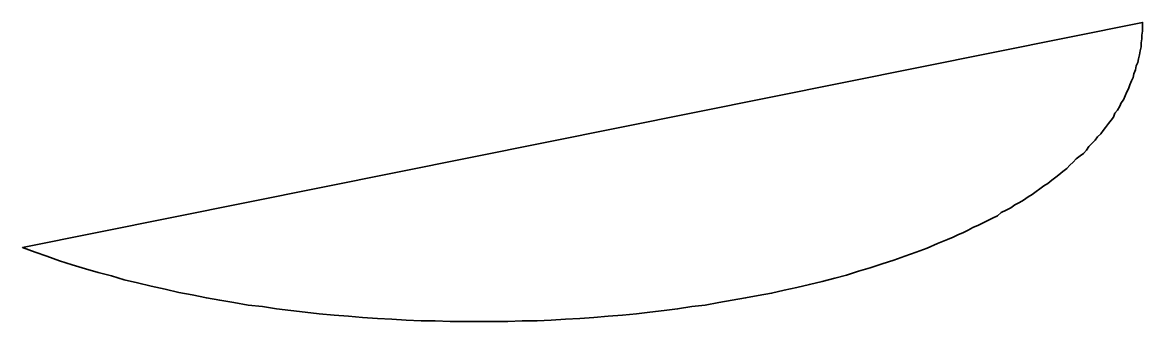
# Model space of a CAD drawing. Header units: centimetres. Extents: x -20 to 20, y -58 to 58.
# Drawn here: x 15.928 to 19.476, y 9.054 to 10.001 of the extents above; entities that cross this region are included whole.
import ezdxf

# ---------------------------------------------------------------- set-up
doc = ezdxf.new("R2010")
doc.units = ezdxf.units.CM
doc.header["$MEASUREMENT"] = 0
doc.layers.add('Layer 1', color=7, linetype='Continuous')

msp = doc.modelspace()

# ---------------------------------------------------------------- linework, layer by layer
at = {"layer": 'Layer 1', "color": 242, "lineweight": 35}
msp.add_open_spline([(15.92834, 9.28878), (15.92834, 9.28878), (15.92834, 9.28878), (15.92834, 9.28878), (15.92834, 9.28878), (15.92834, 9.28878), (15.94833, 9.28124), (15.94833, 9.28124), (15.94833, 9.28124), (15.94833, 9.28124), (15.96834, 9.27378), (15.96834, 9.27378), (15.96834, 9.27378), (15.96834, 9.27378), (16.00584, 9.26123), (16.00584, 9.26123), (16.00584, 9.26123), (16.00584, 9.26123), (16.04584, 9.24623), (16.04584, 9.24623), (16.04584, 9.24623), (16.04584, 9.24623), (16.08585, 9.23377), (16.08585, 9.23377), (16.08585, 9.23377), (16.08585, 9.23377), (16.12834, 9.22123), (16.12834, 9.22123), (16.12834, 9.22123), (16.12834, 9.22123), (16.16833, 9.20877), (16.16833, 9.20877), (16.16833, 9.20877), (16.16833, 9.20877), (16.21085, 9.19877), (16.21085, 9.19877), (16.21085, 9.19877), (16.21085, 9.19877), (16.25083, 9.18622), (16.25083, 9.18622), (16.25083, 9.18622), (16.25083, 9.18622), (16.29335, 9.17622), (16.29335, 9.17622), (16.29335, 9.17622), (16.29335, 9.17622), (16.33583, 9.16622), (16.33583, 9.16622), (16.33583, 9.16622), (16.33583, 9.16622), (16.38084, 9.15622), (16.38084, 9.15622), (16.38084, 9.15622), (16.38084, 9.15622), (16.42334, 9.1463), (16.42334, 9.1463), (16.42334, 9.1463), (16.42334, 9.1463), (16.46584, 9.13876), (16.46584, 9.13876), (16.46584, 9.13876), (16.46584, 9.13876), (16.51083, 9.12876), (16.51083, 9.12876), (16.51083, 9.12876), (16.51083, 9.12876), (16.55334, 9.1213), (16.55334, 9.1213), (16.55334, 9.1213), (16.55334, 9.1213), (16.59833, 9.11376), (16.59833, 9.11376), (16.59833, 9.11376), (16.59833, 9.11376), (16.64333, 9.10629), (16.64333, 9.10629), (16.64333, 9.10629), (16.64333, 9.10629), (16.68834, 9.10129), (16.68834, 9.10129), (16.68834, 9.10129), (16.68834, 9.10129), (16.73333, 9.09375), (16.73333, 9.09375), (16.73333, 9.09375), (16.73333, 9.09375), (16.77834, 9.08875), (16.77834, 9.08875), (16.77834, 9.08875), (16.77834, 9.08875), (16.82333, 9.08375), (16.82333, 9.08375), (16.82333, 9.08375), (16.82333, 9.08375), (16.86835, 9.07875), (16.86835, 9.07875), (16.86835, 9.07875), (16.86835, 9.07875), (16.91583, 9.07375), (16.91583, 9.07375), (16.91583, 9.07375), (16.91583, 9.07375), (16.96083, 9.07121), (16.96083, 9.07121), (16.96083, 9.07121), (16.96083, 9.07121), (17.00584, 9.06629), (17.00584, 9.06629), (17.00584, 9.06629), (17.00584, 9.06629), (17.05334, 9.06375), (17.05334, 9.06375), (17.05334, 9.06375), (17.05334, 9.06375), (17.09835, 9.06129), (17.09835, 9.06129), (17.09835, 9.06129), (17.09835, 9.06129), (17.14334, 9.05875), (17.14334, 9.05875), (17.14334, 9.05875), (17.14334, 9.05875), (17.19085, 9.05629), (17.19085, 9.05629), (17.19085, 9.05629), (17.19085, 9.05629), (17.23584, 9.05629), (17.23584, 9.05629), (17.23584, 9.05629), (17.23584, 9.05629), (17.28333, 9.05375), (17.28333, 9.05375), (17.28333, 9.05375), (17.28333, 9.05375), (17.32834, 9.05375), (17.32834, 9.05375), (17.32834, 9.05375), (17.32834, 9.05375), (17.37333, 9.05375), (17.37333, 9.05375), (17.37333, 9.05375), (17.37333, 9.05375), (17.42085, 9.05375), (17.42085, 9.05375), (17.42085, 9.05375), (17.42085, 9.05375), (17.46584, 9.05375), (17.46584, 9.05375), (17.46584, 9.05375), (17.46584, 9.05375), (17.51085, 9.05629), (17.51085, 9.05629), (17.51085, 9.05629), (17.51085, 9.05629), (17.55835, 9.05629), (17.55835, 9.05629), (17.55835, 9.05629), (17.55835, 9.05629), (17.60334, 9.05875), (17.60334, 9.05875), (17.60334, 9.05875), (17.60334, 9.05875), (17.64835, 9.06129), (17.64835, 9.06129), (17.64835, 9.06129), (17.64835, 9.06129), (17.69334, 9.06375), (17.69334, 9.06375), (17.69334, 9.06375), (17.69334, 9.06375), (17.73835, 9.06629), (17.73835, 9.06629), (17.73835, 9.06629), (17.73835, 9.06629), (17.78334, 9.07121), (17.78334, 9.07121), (17.78334, 9.07121), (17.78334, 9.07121), (17.82835, 9.07375), (17.82835, 9.07375), (17.82835, 9.07375), (17.82835, 9.07375), (17.87334, 9.07875), (17.87334, 9.07875), (17.87334, 9.07875), (17.87334, 9.07875), (17.91584, 9.08375), (17.91584, 9.08375), (17.91584, 9.08375), (17.91584, 9.08375), (17.96085, 9.08875), (17.96085, 9.08875), (17.96085, 9.08875), (17.96085, 9.08875), (18.00333, 9.09375), (18.00333, 9.09375), (18.00333, 9.09375), (18.00333, 9.09375), (18.04835, 9.10129), (18.04835, 9.10129), (18.04835, 9.10129), (18.04835, 9.10129), (18.09084, 9.10629), (18.09084, 9.10629), (18.09084, 9.10629), (18.09084, 9.10629), (18.13335, 9.11376), (18.13335, 9.11376), (18.13335, 9.11376), (18.13335, 9.11376), (18.17583, 9.1213), (18.17583, 9.1213), (18.17583, 9.1213), (18.17583, 9.1213), (18.21835, 9.12876), (18.21835, 9.12876), (18.21835, 9.12876), (18.21835, 9.12876), (18.25834, 9.1363), (18.25834, 9.1363), (18.25834, 9.1363), (18.25834, 9.1363), (18.30084, 9.14376), (18.30084, 9.14376), (18.30084, 9.14376), (18.30084, 9.14376), (18.34083, 9.15376), (18.34083, 9.15376), (18.34083, 9.15376), (18.34083, 9.15376), (18.38085, 9.1613), (18.38085, 9.1613), (18.38085, 9.1613), (18.38085, 9.1613), (18.42084, 9.1713), (18.42084, 9.1713), (18.42084, 9.1713), (18.42084, 9.1713), (18.46085, 9.18122), (18.46085, 9.18122), (18.46085, 9.18122), (18.46085, 9.18122), (18.50084, 9.1913), (18.50084, 9.1913), (18.50084, 9.1913), (18.50084, 9.1913), (18.53834, 9.20131), (18.53834, 9.20131), (18.53834, 9.20131), (18.53834, 9.20131), (18.57584, 9.21377), (18.57584, 9.21377), (18.57584, 9.21377), (18.57584, 9.21377), (18.61334, 9.22377), (18.61334, 9.22377), (18.61334, 9.22377), (18.61334, 9.22377), (18.65084, 9.23631), (18.65084, 9.23631), (18.65084, 9.23631), (18.65084, 9.23631), (18.68835, 9.24877), (18.68835, 9.24877), (18.68835, 9.24877), (18.68835, 9.24877), (18.72334, 9.26123), (18.72334, 9.26123), (18.72334, 9.26123), (18.72334, 9.26123), (18.75835, 9.27378), (18.75835, 9.27378), (18.75835, 9.27378), (18.75835, 9.27378), (18.79334, 9.28632), (18.79334, 9.28632), (18.79334, 9.28632), (18.79334, 9.28632), (18.82584, 9.30124), (18.82584, 9.30124), (18.82584, 9.30124), (18.82584, 9.30124), (18.85835, 9.31378), (18.85835, 9.31378), (18.85835, 9.31378), (18.85835, 9.31378), (18.87583, 9.32124), (18.87583, 9.32124), (18.87583, 9.32124), (18.87583, 9.32124), (18.89083, 9.32878), (18.89083, 9.32878), (18.89083, 9.32878), (18.89083, 9.32878), (18.90835, 9.33624), (18.90835, 9.33624), (18.90835, 9.33624), (18.90835, 9.33624), (18.92335, 9.34378), (18.92335, 9.34378), (18.92335, 9.34378), (18.92335, 9.34378), (18.93835, 9.35125), (18.93835, 9.35125), (18.93835, 9.35125), (18.93835, 9.35125), (18.95583, 9.35879), (18.95583, 9.35879), (18.95583, 9.35879), (18.95583, 9.35879), (18.97083, 9.36625), (18.97083, 9.36625), (18.97083, 9.36625), (18.97083, 9.36625), (18.98584, 9.37379), (18.98584, 9.37379), (18.98584, 9.37379), (18.98584, 9.37379), (19.00085, 9.38125), (19.00085, 9.38125), (19.00085, 9.38125), (19.00085, 9.38125), (19.01585, 9.38871), (19.01585, 9.38871), (19.01585, 9.38871), (19.01585, 9.38871), (19.02834, 9.39879), (19.02834, 9.39879), (19.02834, 9.39879), (19.02834, 9.39879), (19.04334, 9.40625), (19.04334, 9.40625), (19.04334, 9.40625), (19.04334, 9.40625), (19.05834, 9.41371), (19.05834, 9.41371), (19.05834, 9.41371), (19.05834, 9.41371), (19.07085, 9.42379), (19.07085, 9.42379), (19.07085, 9.42379), (19.07085, 9.42379), (19.08585, 9.43126), (19.08585, 9.43126), (19.08585, 9.43126), (19.08585, 9.43126), (19.09835, 9.4388), (19.09835, 9.4388), (19.09835, 9.4388), (19.09835, 9.4388), (19.11333, 9.4488), (19.11333, 9.4488), (19.11333, 9.4488), (19.11333, 9.4488), (19.12584, 9.45626), (19.12584, 9.45626), (19.12584, 9.45626), (19.12584, 9.45626), (19.13833, 9.46626), (19.13833, 9.46626), (19.13833, 9.46626), (19.13833, 9.46626), (19.15085, 9.47372), (19.15085, 9.47372), (19.15085, 9.47372), (19.15085, 9.47372), (19.16334, 9.48372), (19.16334, 9.48372), (19.16334, 9.48372), (19.16334, 9.48372), (19.17585, 9.49126), (19.17585, 9.49126), (19.17585, 9.49126), (19.17585, 9.49126), (19.18833, 9.50126), (19.18833, 9.50126), (19.18833, 9.50126), (19.18833, 9.50126), (19.20084, 9.51127), (19.20084, 9.51127), (19.20084, 9.51127), (19.20084, 9.51127), (19.21084, 9.51873), (19.21084, 9.51873), (19.21084, 9.51873), (19.21084, 9.51873), (19.22334, 9.52873), (19.22334, 9.52873), (19.22334, 9.52873), (19.22334, 9.52873), (19.23585, 9.53873), (19.23585, 9.53873), (19.23585, 9.53873), (19.23585, 9.53873), (19.24585, 9.54881), (19.24585, 9.54881), (19.24585, 9.54881), (19.24585, 9.54881), (19.25585, 9.55873), (19.25585, 9.55873), (19.25585, 9.55873), (19.25585, 9.55873), (19.26584, 9.56873), (19.26584, 9.56873), (19.26584, 9.56873), (19.26584, 9.56873), (19.27833, 9.57881), (19.27833, 9.57881), (19.27833, 9.57881), (19.27833, 9.57881), (19.28833, 9.58627), (19.28833, 9.58627), (19.28833, 9.58627), (19.28833, 9.58627), (19.29833, 9.59628), (19.29833, 9.59628), (19.29833, 9.59628), (19.29833, 9.59628), (19.30585, 9.60874), (19.30585, 9.60874), (19.30585, 9.60874), (19.30585, 9.60874), (19.31585, 9.61874), (19.31585, 9.61874), (19.31585, 9.61874), (19.31585, 9.61874), (19.32585, 9.62874), (19.32585, 9.62874), (19.32585, 9.62874), (19.32585, 9.62874), (19.33334, 9.63874), (19.33334, 9.63874), (19.33334, 9.63874), (19.33334, 9.63874), (19.34335, 9.64874), (19.34335, 9.64874), (19.34335, 9.64874), (19.34335, 9.64874), (19.35084, 9.65874), (19.35084, 9.65874), (19.35084, 9.65874), (19.35084, 9.65874), (19.35834, 9.66875), (19.35834, 9.66875), (19.35834, 9.66875), (19.35834, 9.66875), (19.36834, 9.68129), (19.36834, 9.68129), (19.36834, 9.68129), (19.36834, 9.68129), (19.37584, 9.69129), (19.37584, 9.69129), (19.37584, 9.69129), (19.37584, 9.69129), (19.38335, 9.70129), (19.38335, 9.70129), (19.38335, 9.70129), (19.38335, 9.70129), (19.38835, 9.71375), (19.38835, 9.71375), (19.38835, 9.71375), (19.38835, 9.71375), (19.39585, 9.72375), (19.39585, 9.72375), (19.39585, 9.72375), (19.39585, 9.72375), (19.40335, 9.73629), (19.40335, 9.73629), (19.40335, 9.73629), (19.40335, 9.73629), (19.40835, 9.74629), (19.40835, 9.74629), (19.40835, 9.74629), (19.40835, 9.74629), (19.41585, 9.7563), (19.41585, 9.7563), (19.41585, 9.7563), (19.41585, 9.7563), (19.42084, 9.76876), (19.42084, 9.76876), (19.42084, 9.76876), (19.42084, 9.76876), (19.42584, 9.7813), (19.42584, 9.7813), (19.42584, 9.7813), (19.42584, 9.7813), (19.43083, 9.79122), (19.43083, 9.79122), (19.43083, 9.79122), (19.43083, 9.79122), (19.43583, 9.80376), (19.43583, 9.80376), (19.43583, 9.80376), (19.43583, 9.80376), (19.44083, 9.81622), (19.44083, 9.81622), (19.44083, 9.81622), (19.44083, 9.81622), (19.44583, 9.8263), (19.44583, 9.8263), (19.44583, 9.8263), (19.44583, 9.8263), (19.44834, 9.83877), (19.44834, 9.83877), (19.44834, 9.83877), (19.44834, 9.83877), (19.45334, 9.85123), (19.45334, 9.85123), (19.45334, 9.85123), (19.45334, 9.85123), (19.45583, 9.86377), (19.45583, 9.86377), (19.45583, 9.86377), (19.45583, 9.86377), (19.46084, 9.87377), (19.46084, 9.87377), (19.46084, 9.87377), (19.46084, 9.87377), (19.46335, 9.88623), (19.46335, 9.88623), (19.46335, 9.88623), (19.46335, 9.88623), (19.46584, 9.89877), (19.46584, 9.89877), (19.46584, 9.89877), (19.46584, 9.89877), (19.46835, 9.91124), (19.46835, 9.91124), (19.46835, 9.91124), (19.46835, 9.91124), (19.47084, 9.92378), (19.47084, 9.92378), (19.47084, 9.92378), (19.47084, 9.92378), (19.47084, 9.93624), (19.47084, 9.93624), (19.47084, 9.93624), (19.47084, 9.93624), (19.47335, 9.94878), (19.47335, 9.94878), (19.47335, 9.94878), (19.47335, 9.94878), (19.47335, 9.96124), (19.47335, 9.96124), (19.47335, 9.96124), (19.47335, 9.96124), (19.47584, 9.97378), (19.47584, 9.97378), (19.47584, 9.97378), (19.47584, 9.97378), (19.47584, 9.98625), (19.47584, 9.98625), (19.47584, 9.98625), (19.47584, 9.98625), (19.47584, 10.00125), (19.47584, 10.00125), (19.47584, 10.00125), (19.47584, 10.00125), (15.92834, 9.28878), (15.92834, 9.28878)], degree=3, knots=[0, 0, 0, 0, 0.0070922, 0.0070922, 0.0070922, 0.0070922, 0.0141844, 0.0141844, 0.0141844, 0.0141844, 0.0212766, 0.0212766, 0.0212766, 0.0212766, 0.0283688, 0.0283688, 0.0283688, 0.0283688, 0.035461, 0.035461, 0.035461, 0.035461, 0.0425532, 0.0425532, 0.0425532, 0.0425532, 0.0496454, 0.0496454, 0.0496454, 0.0496454, 0.0567376, 0.0567376, 0.0567376, 0.0567376, 0.0638298, 0.0638298, 0.0638298, 0.0638298, 0.070922, 0.070922, 0.070922, 0.070922, 0.0780142, 0.0780142, 0.0780142, 0.0780142, 0.0851064, 0.0851064, 0.0851064, 0.0851064, 0.0921986, 0.0921986, 0.0921986, 0.0921986, 0.0992908, 0.0992908, 0.0992908, 0.0992908, 0.106383, 0.106383, 0.106383, 0.106383, 0.1134752, 0.1134752, 0.1134752, 0.1134752, 0.1205674, 0.1205674, 0.1205674, 0.1205674, 0.1276596, 0.1276596, 0.1276596, 0.1276596, 0.1347518, 0.1347518, 0.1347518, 0.1347518, 0.141844, 0.141844, 0.141844, 0.141844, 0.1489362, 0.1489362, 0.1489362, 0.1489362, 0.1560284, 0.1560284, 0.1560284, 0.1560284, 0.1631206, 0.1631206, 0.1631206, 0.1631206, 0.1702128, 0.1702128, 0.1702128, 0.1702128, 0.177305, 0.177305, 0.177305, 0.177305, 0.1843972, 0.1843972, 0.1843972, 0.1843972, 0.1914894, 0.1914894, 0.1914894, 0.1914894, 0.1985816, 0.1985816, 0.1985816, 0.1985816, 0.2056738, 0.2056738, 0.2056738, 0.2056738, 0.212766, 0.212766, 0.212766, 0.212766, 0.2198582, 0.2198582, 0.2198582, 0.2198582, 0.2269504, 0.2269504, 0.2269504, 0.2269504, 0.2340426, 0.2340426, 0.2340426, 0.2340426, 0.2411348, 0.2411348, 0.2411348, 0.2411348, 0.248227, 0.248227, 0.248227, 0.248227, 0.2553191, 0.2553191, 0.2553191, 0.2553191, 0.2624113, 0.2624113, 0.2624113, 0.2624113, 0.2695035, 0.2695035, 0.2695035, 0.2695035, 0.2765957, 0.2765957, 0.2765957, 0.2765957, 0.2836879, 0.2836879, 0.2836879, 0.2836879, 0.2907801, 0.2907801, 0.2907801, 0.2907801, 0.2978723, 0.2978723, 0.2978723, 0.2978723, 0.3049645, 0.3049645, 0.3049645, 0.3049645, 0.3120567, 0.3120567, 0.3120567, 0.3120567, 0.3191489, 0.3191489, 0.3191489, 0.3191489, 0.3262411, 0.3262411, 0.3262411, 0.3262411, 0.3333333, 0.3333333, 0.3333333, 0.3333333, 0.3404255, 0.3404255, 0.3404255, 0.3404255, 0.3475177, 0.3475177, 0.3475177, 0.3475177, 0.3546099, 0.3546099, 0.3546099, 0.3546099, 0.3617021, 0.3617021, 0.3617021, 0.3617021, 0.3687943, 0.3687943, 0.3687943, 0.3687943, 0.3758865, 0.3758865, 0.3758865, 0.3758865, 0.3829787, 0.3829787, 0.3829787, 0.3829787, 0.3900709, 0.3900709, 0.3900709, 0.3900709, 0.3971631, 0.3971631, 0.3971631, 0.3971631, 0.4042553, 0.4042553, 0.4042553, 0.4042553, 0.4113475, 0.4113475, 0.4113475, 0.4113475, 0.4184397, 0.4184397, 0.4184397, 0.4184397, 0.4255319, 0.4255319, 0.4255319, 0.4255319, 0.4326241, 0.4326241, 0.4326241, 0.4326241, 0.4397163, 0.4397163, 0.4397163, 0.4397163, 0.4468085, 0.4468085, 0.4468085, 0.4468085, 0.4539007, 0.4539007, 0.4539007, 0.4539007, 0.4609929, 0.4609929, 0.4609929, 0.4609929, 0.4680851, 0.4680851, 0.4680851, 0.4680851, 0.4751773, 0.4751773, 0.4751773, 0.4751773, 0.4822695, 0.4822695, 0.4822695, 0.4822695, 0.4893617, 0.4893617, 0.4893617, 0.4893617, 0.4964539, 0.4964539, 0.4964539, 0.4964539, 0.5035461, 0.5035461, 0.5035461, 0.5035461, 0.5106383, 0.5106383, 0.5106383, 0.5106383, 0.5177305, 0.5177305, 0.5177305, 0.5177305, 0.5248227, 0.5248227, 0.5248227, 0.5248227, 0.5319149, 0.5319149, 0.5319149, 0.5319149, 0.5390071, 0.5390071, 0.5390071, 0.5390071, 0.5460993, 0.5460993, 0.5460993, 0.5460993, 0.5531915, 0.5531915, 0.5531915, 0.5531915, 0.5602837, 0.5602837, 0.5602837, 0.5602837, 0.5673759, 0.5673759, 0.5673759, 0.5673759, 0.5744681, 0.5744681, 0.5744681, 0.5744681, 0.5815603, 0.5815603, 0.5815603, 0.5815603, 0.5886525, 0.5886525, 0.5886525, 0.5886525, 0.5957447, 0.5957447, 0.5957447, 0.5957447, 0.6028369, 0.6028369, 0.6028369, 0.6028369, 0.6099291, 0.6099291, 0.6099291, 0.6099291, 0.6170213, 0.6170213, 0.6170213, 0.6170213, 0.6241135, 0.6241135, 0.6241135, 0.6241135, 0.6312057, 0.6312057, 0.6312057, 0.6312057, 0.6382979, 0.6382979, 0.6382979, 0.6382979, 0.6453901, 0.6453901, 0.6453901, 0.6453901, 0.6524823, 0.6524823, 0.6524823, 0.6524823, 0.6595745, 0.6595745, 0.6595745, 0.6595745, 0.6666667, 0.6666667, 0.6666667, 0.6666667, 0.6737589, 0.6737589, 0.6737589, 0.6737589, 0.6808511, 0.6808511, 0.6808511, 0.6808511, 0.6879433, 0.6879433, 0.6879433, 0.6879433, 0.6950355, 0.6950355, 0.6950355, 0.6950355, 0.7021277, 0.7021277, 0.7021277, 0.7021277, 0.7092199, 0.7092199, 0.7092199, 0.7092199, 0.7163121, 0.7163121, 0.7163121, 0.7163121, 0.7234043, 0.7234043, 0.7234043, 0.7234043, 0.7304965, 0.7304965, 0.7304965, 0.7304965, 0.7375887, 0.7375887, 0.7375887, 0.7375887, 0.7446809, 0.7446809, 0.7446809, 0.7446809, 0.751773, 0.751773, 0.751773, 0.751773, 0.7588652, 0.7588652, 0.7588652, 0.7588652, 0.7659574, 0.7659574, 0.7659574, 0.7659574, 0.7730496, 0.7730496, 0.7730496, 0.7730496, 0.7801418, 0.7801418, 0.7801418, 0.7801418, 0.787234, 0.787234, 0.787234, 0.787234, 0.7943262, 0.7943262, 0.7943262, 0.7943262, 0.8014184, 0.8014184, 0.8014184, 0.8014184, 0.8085106, 0.8085106, 0.8085106, 0.8085106, 0.8156028, 0.8156028, 0.8156028, 0.8156028, 0.822695, 0.822695, 0.822695, 0.822695, 0.8297872, 0.8297872, 0.8297872, 0.8297872, 0.8368794, 0.8368794, 0.8368794, 0.8368794, 0.8439716, 0.8439716, 0.8439716, 0.8439716, 0.8510638, 0.8510638, 0.8510638, 0.8510638, 0.858156, 0.858156, 0.858156, 0.858156, 0.8652482, 0.8652482, 0.8652482, 0.8652482, 0.8723404, 0.8723404, 0.8723404, 0.8723404, 0.8794326, 0.8794326, 0.8794326, 0.8794326, 0.8865248, 0.8865248, 0.8865248, 0.8865248, 0.893617, 0.893617, 0.893617, 0.893617, 0.9007092, 0.9007092, 0.9007092, 0.9007092, 0.9078014, 0.9078014, 0.9078014, 0.9078014, 0.9148936, 0.9148936, 0.9148936, 0.9148936, 0.9219858, 0.9219858, 0.9219858, 0.9219858, 0.929078, 0.929078, 0.929078, 0.929078, 0.9361702, 0.9361702, 0.9361702, 0.9361702, 0.9432624, 0.9432624, 0.9432624, 0.9432624, 0.9503546, 0.9503546, 0.9503546, 0.9503546, 0.9574468, 0.9574468, 0.9574468, 0.9574468, 0.964539, 0.964539, 0.964539, 0.964539, 0.9716312, 0.9716312, 0.9716312, 0.9716312, 0.9787234, 0.9787234, 0.9787234, 0.9787234, 0.9858156, 0.9858156, 0.9858156, 0.9858156, 1, 1, 1, 1], dxfattribs=at)

doc.saveas('drawing.dxf')
